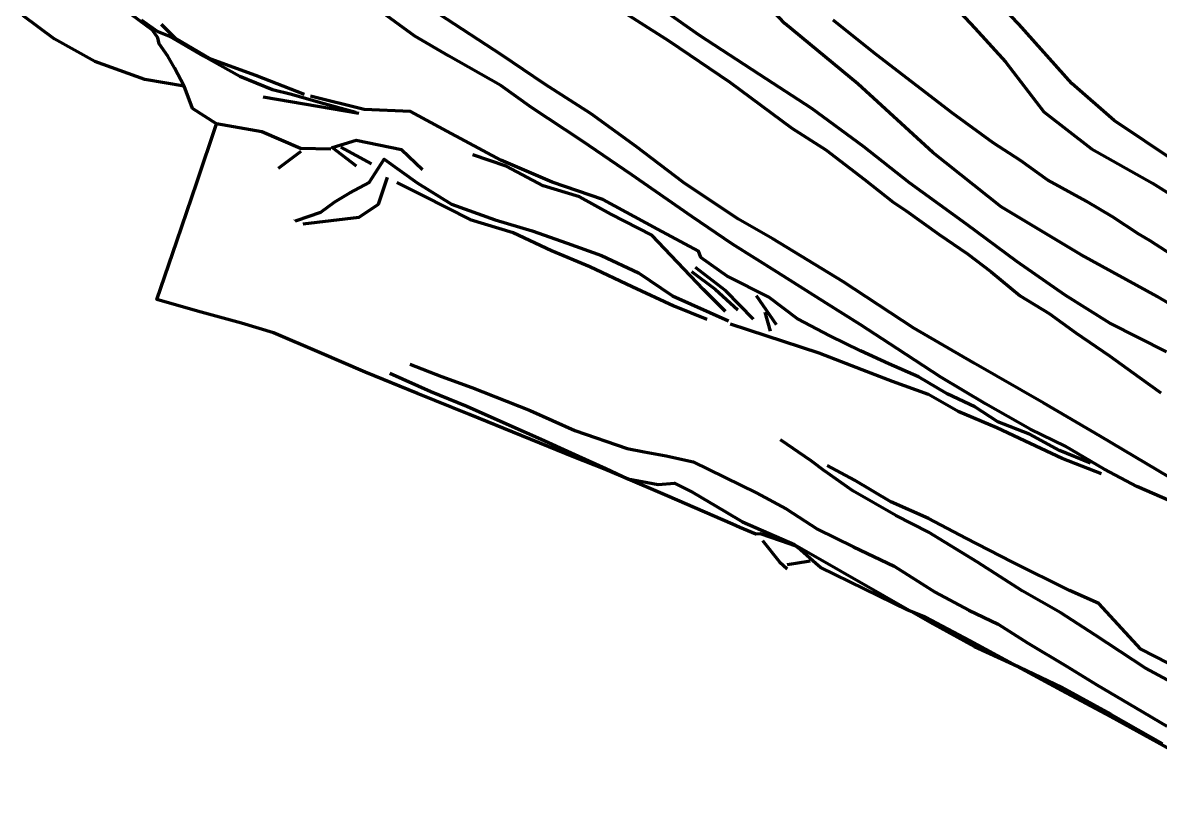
# Model space of a CAD drawing. Extents: x 334605 to 338795, y 3217454 to 3219673.
# Drawn here: x 335927.2 to 336232.2, y 3218192.1 to 3218403.6 of the extents above; entities that cross this region are included whole.
import ezdxf

# ---------------------------------------------------------------- set-up
doc = ezdxf.new("R2010")
doc.units = 0
doc.header["$MEASUREMENT"] = 0
doc.layers.add('CREST', color=5, linetype='Continuous', true_color=0x0000ff)
doc.layers.add('TOE', color=94, linetype='Continuous', true_color=0x00ac00)

msp = doc.modelspace()

# ---------------------------------------------------------------- linework, layer by layer
at = {"layer": 'CREST', "color": 5, "lineweight": 100, "true_color": 0x0000ff}
for points in [[(336475.096, 3218192.069, 1693.642), (336463.459, 3218199.328, 1693.335), (336449.741, 3218207.855, 1692.919), (336434.369, 3218216.36, 1692.453), (336422.236, 3218223.369, 1692.404), (336408.025, 3218230.967, 1692.082), (336392.128, 3218239.801, 1691.901), (336379.544, 3218245.175, 1692.911), (336359.771, 3218256.621, 1693.204), (336344.489, 3218264.056, 1693.187), (336328.858, 3218272.412, 1693.363), (336312.765, 3218280.223, 1693.758), (336296.976, 3218289.78, 1693.85), (336279.639, 3218300.889, 1694.003), (336265.874, 3218308.378, 1694.07), (336252.503, 3218317.586, 1693.917), (336231.398, 3218330.141, 1693.675), (336210.952, 3218341.343, 1693.247), (336189.547, 3218354.227, 1692.94), (336171.181, 3218368.811, 1692.602), (336151.11, 3218387.223, 1692.195), (336131.553, 3218403.379, 1692.678), (336116.878, 3218418.935, 1693.087), (336109.896, 3218428.269, 1693.291)], [(336173.468, 3218411.864, 1679.291), (336182.462, 3218402.095, 1679.431), (336190.685, 3218393.087, 1679.073), (336200.995, 3218379.682, 1678.683), (336213.764, 3218369.71, 1677.939), (336230.15, 3218360.562, 1678.438), (336240.706, 3218353.96, 1678.107)], [(336234.919, 3218208.659, 1734.492), (336218.898, 3218217.475, 1736.164), (336205.826, 3218224.498, 1735.999), (336192.753, 3218231.52, 1735.835), (336181.02, 3218237.84, 1735.918), (336169.287, 3218244.16, 1736), (336164.498, 3218246.029, 1737), (336152.808, 3218251.736, 1737), (336141.118, 3218257.442, 1737), (336139.867, 3218258.508, 1737.453), (336135.02, 3218262.85, 1736.387), (336134.7, 3218263.043, 1736.204), (336132.788, 3218263.817, 1736.26), (336125.002, 3218266.518, 1737.837), (336123.738, 3218266.373, 1739.838), (336119.476, 3218268.139, 1740.011), (336117.482, 3218269.084, 1739.694), (336099.949, 3218276.677, 1739.486), (336087.634, 3218281.993, 1739.4), (336083.015, 3218283.942, 1739.187), (336074.989, 3218287.091, 1739.667), (336060.993, 3218292.782, 1739.79), (336046.998, 3218298.473, 1739.913), (336033.003, 3218304.164, 1740.036), (336019.007, 3218309.855, 1740.159), (336006.701, 3218315.132, 1740.209), (335994.396, 3218320.409, 1740.26), (335985.837, 3218323.003, 1740.899), (335974.006, 3218326.235, 1740.786), (335963.089, 3218329.317, 1740), (335968.447, 3218345.019, 1739.914), (335973.805, 3218360.72, 1739.827), (335979.163, 3218376.422, 1739.741), (335972.645, 3218380.601, 1740.744), (335970.447, 3218386.542, 1739.56), (335967.839, 3218391.468, 1736.708), (335966.103, 3218394.581, 1733.907), (335963.74, 3218397.9, 1731.557), (335963.359, 3218399.566, 1729.377), (335961.943, 3218401.623, 1727.86), (335952.437, 3218408.652, 1728.469)], [(336234.919, 3218208.659, 1734.492), (336218.898, 3218217.475, 1736.164), (336205.826, 3218224.498, 1735.999), (336192.753, 3218231.52, 1735.835), (336181.02, 3218237.84, 1735.918), (336169.287, 3218244.16, 1736), (336164.498, 3218246.029, 1737), (336152.808, 3218251.736, 1737), (336141.118, 3218257.442, 1737), (336139.867, 3218258.508, 1737.453), (336135.02, 3218262.85, 1736.387), (336134.7, 3218263.043, 1736.204), (336132.788, 3218263.817, 1736.26), (336125.002, 3218266.518, 1737.837), (336123.738, 3218266.373, 1739.838), (336119.476, 3218268.139, 1740.011), (336117.482, 3218269.084, 1739.694), (336099.949, 3218276.677, 1739.486), (336087.634, 3218281.993, 1739.4), (336083.015, 3218283.942, 1739.187), (336074.989, 3218287.091, 1739.667), (336060.993, 3218292.782, 1739.79), (336046.998, 3218298.473, 1739.913), (336033.003, 3218304.164, 1740.036), (336019.007, 3218309.855, 1740.159), (336006.701, 3218315.132, 1740.209), (335994.396, 3218320.409, 1740.26), (335985.837, 3218323.003, 1740.899), (335974.006, 3218326.235, 1740.786), (335963.089, 3218329.317, 1740), (335968.447, 3218345.019, 1739.914), (335973.805, 3218360.72, 1739.827), (335979.163, 3218376.422, 1739.741), (335972.645, 3218380.601, 1740.744), (335970.447, 3218386.542, 1739.56), (335967.839, 3218391.468, 1736.708), (335966.103, 3218394.581, 1733.907), (335963.74, 3218397.9, 1731.557), (335963.359, 3218399.566, 1729.377), (335961.943, 3218401.623, 1727.86), (335952.437, 3218408.652, 1728.469)], [(336084.264, 3218409.037, 1709.858), (336100.396, 3218398.721, 1710.373), (336116.799, 3218387.621, 1710.045), (336133.39, 3218375.317, 1710.837), (336142.518, 3218369.469, 1710.713), (336152.878, 3218361.546, 1710.301), (336160.534, 3218355.48, 1710.055), (336164.074, 3218353.084, 1709.582), (336172.881, 3218346.771, 1709.474), (336180.502, 3218341.625, 1709.178), (336186.885, 3218336.748, 1709.468), (336194.611, 3218330.326, 1709.983), (336202.443, 3218325.575, 1709.99), (336209.564, 3218320.359, 1709.779), (336218.583, 3218314.227, 1709.752), (336226.653, 3218308.439, 1710.995), (336232.357, 3218304.335, 1711.388)], [(336009.803, 3218369.688, 1739.91), (336001.612, 3218369.858, 1739.876), (335991.294, 3218374.308, 1739.044), (335979.163, 3218376.422, 1739.741), (335972.645, 3218380.601, 1740.023), (335970.447, 3218386.542, 1739.56), (335959.908, 3218388.35, 1739.744), (335946.516, 3218393.182, 1739.481), (335935.574, 3218399.23, 1739.77), (335927.168, 3218405.556, 1739.527)], [(336009.803, 3218369.688, 1739.91), (336001.612, 3218369.858, 1739.876), (335991.294, 3218374.308, 1739.044), (335979.163, 3218376.422, 1739.741), (335972.645, 3218380.601, 1740.023), (335970.447, 3218386.542, 1739.56), (335959.908, 3218388.35, 1739.744), (335946.516, 3218393.182, 1739.481), (335935.574, 3218399.23, 1739.77), (335927.168, 3218405.556, 1739.527)], [(336009.803, 3218369.688, 1739.91), (336001.612, 3218369.858, 1739.876), (335991.294, 3218374.308, 1739.044), (335979.163, 3218376.422, 1739.741), (335972.645, 3218380.601, 1740.023), (335970.447, 3218386.542, 1739.56), (335959.908, 3218388.35, 1739.744), (335946.516, 3218393.182, 1739.481), (335935.574, 3218399.23, 1739.77), (335927.168, 3218405.556, 1739.527)], [(336009.803, 3218369.688, 1739.91), (336001.612, 3218369.858, 1739.876), (335991.294, 3218374.308, 1739.044), (335979.163, 3218376.422, 1739.741), (335972.645, 3218380.601, 1740.023), (335970.447, 3218386.542, 1739.56), (335959.908, 3218388.35, 1739.744), (335946.516, 3218393.182, 1739.481), (335935.574, 3218399.23, 1739.77), (335927.168, 3218405.556, 1739.527)], [(336234.797, 3218275.354, 1721.394), (336225.894, 3218279.189, 1722.599), (336217.193, 3218283.847, 1722.113), (336206.655, 3218289.977, 1722.778), (336197.271, 3218294.574, 1723.211), (336185.327, 3218301.398, 1723.772), (336173.382, 3218308.464, 1723.732), (336161.736, 3218316.136, 1724.003), (336151.688, 3218322.623, 1724.049), (336142.627, 3218328.318, 1723.996), (336129.469, 3218336.631, 1723.932), (336117.532, 3218344.174, 1723.902), (336106.577, 3218351.6, 1723.656), (336090.505, 3218362.789, 1724.014), (336077, 3218371.962, 1724.065), (336063.587, 3218380.828, 1723.99), (336055.37, 3218386.702, 1724), (336041.329, 3218394.711, 1724.114), (336032.341, 3218399.935, 1723.911), (336022.74, 3218406.964, 1723.712)], [(335958.929, 3218404.314, 1727.485), (335963.45, 3218401.147, 1727.76)], [(335958.929, 3218404.314, 1727.485), (335963.45, 3218401.147, 1727.76)], [(335958.929, 3218404.314, 1727.485), (335963.45, 3218401.147, 1727.76)], [(335958.929, 3218404.314, 1727.485), (335963.45, 3218401.147, 1727.76)], [(336016.479, 3218379.521, 1728.198), (336006.973, 3218382.086, 1728.553), (335999.206, 3218384.325, 1728.246), (335994.134, 3218385.54, 1728.211), (335985.382, 3218389.176, 1727.801), (335975.669, 3218394.626, 1728.443), (335966.588, 3218399.871, 1727.673), (335963.45, 3218401.147, 1727.76)], [(336016.479, 3218379.521, 1728.198), (336006.973, 3218382.086, 1728.553), (335999.206, 3218384.325, 1728.246), (335994.134, 3218385.54, 1728.211), (335985.382, 3218389.176, 1727.801), (335975.669, 3218394.626, 1728.443), (335966.588, 3218399.871, 1727.673), (335963.45, 3218401.147, 1727.76)], [(336016.479, 3218379.521, 1728.198), (336006.973, 3218382.086, 1728.553), (335999.206, 3218384.325, 1728.246), (335994.134, 3218385.54, 1728.211), (335985.382, 3218389.176, 1727.801), (335975.669, 3218394.626, 1728.443), (335966.588, 3218399.871, 1727.673), (335963.45, 3218401.147, 1727.76)], [(336016.479, 3218379.521, 1728.198), (336006.973, 3218382.086, 1728.553), (335999.206, 3218384.325, 1728.246), (335994.134, 3218385.54, 1728.211), (335985.382, 3218389.176, 1727.801), (335975.669, 3218394.626, 1728.443), (335966.588, 3218399.871, 1727.673), (335963.45, 3218401.147, 1727.76)], [(336016.621, 3218365.077, 1739.378), (336010.167, 3218370.072, 1739.785), (336016.555, 3218372.06, 1736.877), (336028.738, 3218369.574, 1736.48), (336034.366, 3218364.212, 1735.736)], [(336016.621, 3218365.077, 1739.378), (336010.167, 3218370.072, 1739.785), (336016.555, 3218372.06, 1736.877), (336028.738, 3218369.574, 1736.48), (336034.366, 3218364.212, 1735.736)], [(336016.621, 3218365.077, 1739.378), (336010.167, 3218370.072, 1739.785), (336016.555, 3218372.06, 1736.877), (336028.738, 3218369.574, 1736.48), (336034.366, 3218364.212, 1735.736)], [(336016.621, 3218365.077, 1739.378), (336010.167, 3218370.072, 1739.785), (336016.555, 3218372.06, 1736.877), (336028.738, 3218369.574, 1736.48), (336034.366, 3218364.212, 1735.736)], [(336000.607, 3218350.553, 1738.973), (336007.085, 3218352.772, 1739.442), (336010.855, 3218355.534, 1741.543), (336014.901, 3218357.955, 1741.554), (336020.021, 3218360.734, 1741.364), (336024.117, 3218366.97, 1737.108), (336032.953, 3218360.594, 1736.653), (336042.176, 3218354.945, 1736.247), (336053.872, 3218350.704, 1736.09), (336063.768, 3218347.781, 1736.3), (336073.146, 3218344.482, 1736.073), (336082.401, 3218341.104, 1735.105), (336092.312, 3218336.467, 1734.797), (336101.381, 3218330.302, 1733.237), (336116.399, 3218323.661, 1730.181)], [(336000.607, 3218350.553, 1738.973), (336007.085, 3218352.772, 1739.442), (336010.855, 3218355.534, 1741.543), (336014.901, 3218357.955, 1741.554), (336020.021, 3218360.734, 1741.364), (336024.117, 3218366.97, 1737.108), (336032.953, 3218360.594, 1736.653), (336042.176, 3218354.945, 1736.247), (336053.872, 3218350.704, 1736.09), (336063.768, 3218347.781, 1736.3), (336073.146, 3218344.482, 1736.073), (336082.401, 3218341.104, 1735.105), (336092.312, 3218336.467, 1734.797), (336101.381, 3218330.302, 1733.237), (336116.399, 3218323.661, 1730.181)], [(336000.607, 3218350.553, 1738.973), (336007.085, 3218352.772, 1739.442), (336010.855, 3218355.534, 1741.543), (336014.901, 3218357.955, 1741.554), (336020.021, 3218360.734, 1741.364), (336024.117, 3218366.97, 1737.108), (336032.953, 3218360.594, 1736.653), (336042.176, 3218354.945, 1736.247), (336053.872, 3218350.704, 1736.09), (336063.768, 3218347.781, 1736.3), (336073.146, 3218344.482, 1736.073), (336082.401, 3218341.104, 1735.105), (336092.312, 3218336.467, 1734.797), (336101.381, 3218330.302, 1733.237), (336116.399, 3218323.661, 1730.181)], [(336000.607, 3218350.553, 1738.973), (336007.085, 3218352.772, 1739.442), (336010.855, 3218355.534, 1741.543), (336014.901, 3218357.955, 1741.554), (336020.021, 3218360.734, 1741.364), (336024.117, 3218366.97, 1737.108), (336032.953, 3218360.594, 1736.653), (336042.176, 3218354.945, 1736.247), (336053.872, 3218350.704, 1736.09), (336063.768, 3218347.781, 1736.3), (336073.146, 3218344.482, 1736.073), (336082.401, 3218341.104, 1735.105), (336092.312, 3218336.467, 1734.797), (336101.381, 3218330.302, 1733.237), (336116.399, 3218323.661, 1730.181)], [(336000.263, 3218350.435, 1738.948), (336000.607, 3218350.553, 1738.973)], [(336000.263, 3218350.435, 1738.948), (336000.607, 3218350.553, 1738.973)], [(336000.263, 3218350.435, 1738.948), (336000.607, 3218350.553, 1738.973)], [(336000.263, 3218350.435, 1738.948), (336000.607, 3218350.553, 1738.973)], [(336123.13, 3218324.109, 1729.563), (336115.732, 3218331.621, 1729.189), (336107.613, 3218337.941, 1728.834)], [(336123.13, 3218324.109, 1729.563), (336115.732, 3218331.621, 1729.189), (336107.613, 3218337.941, 1728.834)], [(336123.13, 3218324.109, 1729.563), (336115.732, 3218331.621, 1729.189), (336107.613, 3218337.941, 1728.834)], [(336123.13, 3218324.109, 1729.563), (336115.732, 3218331.621, 1729.189), (336107.613, 3218337.941, 1728.834)], [(336126.168, 3218325.933, 1729.097), (336127.596, 3218320.804, 1728.942)], [(336126.168, 3218325.933, 1729.097), (336127.596, 3218320.804, 1728.942)], [(336126.168, 3218325.933, 1729.097), (336127.596, 3218320.804, 1728.942)], [(336126.168, 3218325.933, 1729.097), (336127.596, 3218320.804, 1728.942)], [(336216.458, 3218282.545, 1721.526), (336205.869, 3218286.672, 1722.972), (336197.324, 3218290.702, 1723.23), (336188.341, 3218294.939, 1723.522), (336178.045, 3218299.294, 1724.317), (336170.074, 3218303.871, 1724.918), (336160.413, 3218307.379, 1725.476), (336152.251, 3218310.466, 1726.087), (336140.714, 3218314.985, 1726.712), (336116.955, 3218322.755, 1729.234)], [(336216.458, 3218282.545, 1721.526), (336205.869, 3218286.672, 1722.972), (336197.324, 3218290.702, 1723.23), (336188.341, 3218294.939, 1723.522), (336178.045, 3218299.294, 1724.317), (336170.074, 3218303.871, 1724.918), (336160.413, 3218307.379, 1725.476), (336152.251, 3218310.466, 1726.087), (336140.714, 3218314.985, 1726.712), (336116.955, 3218322.755, 1729.234)], [(336216.458, 3218282.545, 1721.526), (336205.869, 3218286.672, 1722.972), (336197.324, 3218290.702, 1723.23), (336188.341, 3218294.939, 1723.522), (336178.045, 3218299.294, 1724.317), (336170.074, 3218303.871, 1724.918), (336160.413, 3218307.379, 1725.476), (336152.251, 3218310.466, 1726.087), (336140.714, 3218314.985, 1726.712), (336116.955, 3218322.755, 1729.234)], [(336216.458, 3218282.545, 1721.526), (336205.869, 3218286.672, 1722.972), (336197.324, 3218290.702, 1723.23), (336188.341, 3218294.939, 1723.522), (336178.045, 3218299.294, 1724.317), (336170.074, 3218303.871, 1724.918), (336160.413, 3218307.379, 1725.476), (336152.251, 3218310.466, 1726.087), (336140.714, 3218314.985, 1726.712), (336116.955, 3218322.755, 1729.234)], [(336025.567, 3218309.593, 1740.053), (336036.579, 3218304.647, 1740.049), (336046.223, 3218300.699, 1739.628), (336057.727, 3218295.633, 1739.826), (336066.203, 3218291.841, 1739.746), (336075.21, 3218287.719, 1739.659), (336083.505, 3218283.966, 1739.149), (336089.382, 3218281.256, 1739.502), (336097.518, 3218279.749, 1739.505), (336101.939, 3218280.053, 1739.679), (336106.769, 3218277.655, 1739.63), (336115.555, 3218272.459, 1739.778)], [(336025.567, 3218309.593, 1740.053), (336036.579, 3218304.647, 1740.049), (336046.223, 3218300.699, 1739.628), (336057.727, 3218295.633, 1739.826), (336066.203, 3218291.841, 1739.746), (336075.21, 3218287.719, 1739.659), (336083.505, 3218283.966, 1739.149), (336089.382, 3218281.256, 1739.502), (336097.518, 3218279.749, 1739.505), (336101.939, 3218280.053, 1739.679), (336106.769, 3218277.655, 1739.63), (336115.555, 3218272.459, 1739.778)], [(336025.567, 3218309.593, 1740.053), (336036.579, 3218304.647, 1740.049), (336046.223, 3218300.699, 1739.628), (336057.727, 3218295.633, 1739.826), (336066.203, 3218291.841, 1739.746), (336075.21, 3218287.719, 1739.659), (336083.505, 3218283.966, 1739.149), (336089.382, 3218281.256, 1739.502), (336097.518, 3218279.749, 1739.505), (336101.939, 3218280.053, 1739.679), (336106.769, 3218277.655, 1739.63), (336115.555, 3218272.459, 1739.778)], [(336025.567, 3218309.593, 1740.053), (336036.579, 3218304.647, 1740.049), (336046.223, 3218300.699, 1739.628), (336057.727, 3218295.633, 1739.826), (336066.203, 3218291.841, 1739.746), (336075.21, 3218287.719, 1739.659), (336083.505, 3218283.966, 1739.149), (336089.382, 3218281.256, 1739.502), (336097.518, 3218279.749, 1739.505), (336101.939, 3218280.053, 1739.679), (336106.769, 3218277.655, 1739.63), (336115.555, 3218272.459, 1739.778)], [(336130.25, 3218291.816, 1727.446), (336138.505, 3218286.142, 1726.771), (336142.148, 3218283.352, 1726.742)], [(336130.25, 3218291.816, 1727.446), (336138.505, 3218286.142, 1726.771), (336142.148, 3218283.352, 1726.742)], [(336240.878, 3218223.684, 1723.41), (336228.222, 3218230.451, 1723.41), (336214.626, 3218239.412, 1723.41), (336205.559, 3218245.289, 1723.41), (336195.134, 3218251.233, 1723.41), (336183.168, 3218258.912, 1723.41), (336170.083, 3218266.907, 1723.41), (336161.326, 3218271.395, 1723.41), (336149.77, 3218277.985, 1723.41), (336142.148, 3218283.352, 1723.41)], [(336115.555, 3218272.459, 1739.778), (336120.216, 3218269.702, 1739.857), (336134.131, 3218263.646, 1736.191), (336170.521, 3218242.806, 1736.203), (336182.374, 3218236.234, 1737.06), (336192.753, 3218231.52, 1735.835), (336205.758, 3218225.361, 1734.952), (336218.928, 3218218.12, 1733.16), (336232.795, 3218210.224, 1732.74)], [(336115.555, 3218272.459, 1739.778), (336120.216, 3218269.702, 1739.857), (336134.131, 3218263.646, 1736.191), (336170.521, 3218242.806, 1736.203), (336182.374, 3218236.234, 1737.06), (336192.753, 3218231.52, 1735.835), (336205.758, 3218225.361, 1734.952), (336218.928, 3218218.12, 1733.16), (336232.795, 3218210.224, 1732.74)], [(336115.555, 3218272.459, 1739.778), (336120.216, 3218269.702, 1739.857), (336134.131, 3218263.646, 1736.191), (336170.521, 3218242.806, 1736.203), (336182.374, 3218236.234, 1737.06), (336192.753, 3218231.52, 1735.835), (336205.758, 3218225.361, 1734.952), (336218.928, 3218218.12, 1733.16), (336232.795, 3218210.224, 1732.74)], [(336115.555, 3218272.459, 1739.778), (336120.216, 3218269.702, 1739.857), (336134.131, 3218263.646, 1736.191), (336170.521, 3218242.806, 1736.203), (336182.374, 3218236.234, 1737.06), (336192.753, 3218231.52, 1735.835), (336205.758, 3218225.361, 1734.952), (336218.928, 3218218.12, 1733.16), (336232.795, 3218210.224, 1732.74)], [(336125.58, 3218264.711, 1740.17), (336130.091, 3218258.964, 1737.229), (336132.162, 3218257.117, 1737.232)], [(336125.58, 3218264.711, 1740.17), (336130.091, 3218258.964, 1737.229), (336132.162, 3218257.117, 1737.232)], [(336125.58, 3218264.711, 1740.17), (336130.091, 3218258.964, 1737.229), (336132.162, 3218257.117, 1737.232)], [(336125.58, 3218264.711, 1740.17), (336130.091, 3218258.964, 1737.229), (336132.162, 3218257.117, 1737.232)]]:
    msp.add_polyline3d(points, dxfattribs=at)
at = {"layer": 'TOE', "color": 94, "lineweight": 100, "true_color": 0x00ac00}
for points in [[(336233.835, 3218315.318, 1693.921), (336218.671, 3218323.015, 1694.121), (336206.685, 3218330.539, 1694.01), (336193.723, 3218339.513, 1693.719), (336180.213, 3218349.573, 1693.481), (336164.998, 3218360.668, 1693.608), (336152.637, 3218370.37, 1692.77), (336138.766, 3218380.6, 1693.131), (336124.727, 3218389.666, 1693.19), (336108.519, 3218400.234, 1693.085), (336097.115, 3218408.286, 1693.457), (336084.229, 3218416.834, 1693.584), (336072.052, 3218424.598, 1693.65), (336060.058, 3218431.681, 1693.816), (336046.982, 3218439.328, 1693.727), (336033.521, 3218446.535, 1693.967), (336021.089, 3218453.141, 1694.406)], [(336236.403, 3218366.294, 1664.729), (336219.834, 3218377.319, 1665.023), (336208.453, 3218387.266, 1664.512), (336194.291, 3218403.225, 1665.038), (336176.508, 3218421.75, 1664.849)], [(336234.57, 3218281.671, 1709.743), (336216.048, 3218292.669, 1709.539), (336200.995, 3218301.567, 1709.492), (336182.138, 3218312.375, 1710.059), (336166.124, 3218321.676, 1709.953), (336147.118, 3218334.133, 1709.789), (336128.302, 3218345.578, 1709.423), (336118.922, 3218350.944, 1709.396), (336104.392, 3218360.699, 1709.446), (336091.676, 3218370.418, 1709.189), (336079.567, 3218379.175, 1708.947), (336067.178, 3218387.126, 1708.974), (336055.568, 3218394.929, 1708.884), (336038.791, 3218405.88, 1708.743)], [(335964.284, 3218403.157, 1724.375), (335967.975, 3218399.549, 1724.247), (335977.51, 3218393.934, 1724.79), (335989.601, 3218389.478, 1724.605), (336002.641, 3218384.444, 1724.054)], [(335964.284, 3218403.157, 1724.375), (335967.975, 3218399.549, 1724.247), (335977.51, 3218393.934, 1724.79), (335989.601, 3218389.478, 1724.605), (336002.641, 3218384.444, 1724.054)], [(335964.284, 3218403.157, 1724.375), (335967.975, 3218399.549, 1724.247), (335977.51, 3218393.934, 1724.79), (335989.601, 3218389.478, 1724.605), (336002.641, 3218384.444, 1724.054)], [(335964.284, 3218403.157, 1724.375), (335967.975, 3218399.549, 1724.247), (335977.51, 3218393.934, 1724.79), (335989.601, 3218389.478, 1724.605), (336002.641, 3218384.444, 1724.054)], [(336238.079, 3218339.554, 1678.677), (336229.516, 3218345.075, 1678.272), (336226.414, 3218346.842, 1678.423), (336219.352, 3218351.498, 1678.114), (336212.344, 3218355.733, 1678.012), (336202.066, 3218361.375, 1678.578), (336194.73, 3218366.634, 1678.664), (336187.402, 3218371.331, 1678.948), (336176.523, 3218379.31, 1679.915), (336156.014, 3218395.059, 1679.546), (336144.484, 3218404.27, 1679.516)], [(336017.25, 3218379.231, 1728.381), (335991.679, 3218383.641, 1727.642)], [(336017.25, 3218379.231, 1728.381), (335991.679, 3218383.641, 1727.642)], [(336017.25, 3218379.231, 1728.381), (335991.679, 3218383.641, 1727.642)], [(336017.25, 3218379.231, 1728.381), (335991.679, 3218383.641, 1727.642)], [(336213.492, 3218285.408, 1722.029), (336205.177, 3218288.864, 1722.451), (336197.132, 3218293.221, 1722.845), (336188.632, 3218296.526, 1723.434), (336182.469, 3218300.588, 1723.626), (336175.098, 3218304.001, 1723.435), (336167.401, 3218308.595, 1723.745), (336159.427, 3218312.04, 1723.828), (336151.796, 3218315.564, 1723.874), (336143.571, 3218319.579, 1723.928), (336134.93, 3218324.115, 1723.992), (336127.235, 3218329.991, 1723.943), (336116.039, 3218335.57, 1724.016), (336108.961, 3218340.628, 1723.991), (336108.409, 3218342.305, 1724.171), (336097.373, 3218348.181, 1724.052), (336082.75, 3218356.128, 1724.068), (336069.141, 3218360.771, 1724.061), (336055.368, 3218366.67, 1724.517), (336040.857, 3218374.526, 1724.389), (336031.123, 3218379.775, 1724.311), (336018.71, 3218380.273, 1724.513), (336004.355, 3218383.924, 1723.934)], [(336213.492, 3218285.408, 1722.029), (336205.177, 3218288.864, 1722.451), (336197.132, 3218293.221, 1722.845), (336188.632, 3218296.526, 1723.434), (336182.469, 3218300.588, 1723.626), (336175.098, 3218304.001, 1723.435), (336167.401, 3218308.595, 1723.745), (336159.427, 3218312.04, 1723.828), (336151.796, 3218315.564, 1723.874), (336143.571, 3218319.579, 1723.928), (336134.93, 3218324.115, 1723.992), (336127.235, 3218329.991, 1723.943), (336116.039, 3218335.57, 1724.016), (336108.961, 3218340.628, 1723.991), (336108.409, 3218342.305, 1724.171), (336097.373, 3218348.181, 1724.052), (336082.75, 3218356.128, 1724.068), (336069.141, 3218360.771, 1724.061), (336055.368, 3218366.67, 1724.517), (336040.857, 3218374.526, 1724.389), (336031.123, 3218379.775, 1724.311), (336018.71, 3218380.273, 1724.513), (336004.355, 3218383.924, 1723.934)], [(336213.492, 3218285.408, 1722.029), (336205.177, 3218288.864, 1722.451), (336197.132, 3218293.221, 1722.845), (336188.632, 3218296.526, 1723.434), (336182.469, 3218300.588, 1723.626), (336175.098, 3218304.001, 1723.435), (336167.401, 3218308.595, 1723.745), (336159.427, 3218312.04, 1723.828), (336151.796, 3218315.564, 1723.874), (336143.571, 3218319.579, 1723.928), (336134.93, 3218324.115, 1723.992), (336127.235, 3218329.991, 1723.943), (336116.039, 3218335.57, 1724.016), (336108.961, 3218340.628, 1723.991), (336108.409, 3218342.305, 1724.171), (336097.373, 3218348.181, 1724.052), (336082.75, 3218356.128, 1724.068), (336069.141, 3218360.771, 1724.061), (336055.368, 3218366.67, 1724.517), (336040.857, 3218374.526, 1724.389), (336031.123, 3218379.775, 1724.311), (336018.71, 3218380.273, 1724.513), (336004.355, 3218383.924, 1723.934)], [(336213.492, 3218285.408, 1722.029), (336205.177, 3218288.864, 1722.451), (336197.132, 3218293.221, 1722.845), (336188.632, 3218296.526, 1723.434), (336182.469, 3218300.588, 1723.626), (336175.098, 3218304.001, 1723.435), (336167.401, 3218308.595, 1723.745), (336159.427, 3218312.04, 1723.828), (336151.796, 3218315.564, 1723.874), (336143.571, 3218319.579, 1723.928), (336134.93, 3218324.115, 1723.992), (336127.235, 3218329.991, 1723.943), (336116.039, 3218335.57, 1724.016), (336108.961, 3218340.628, 1723.991), (336108.409, 3218342.305, 1724.171), (336097.373, 3218348.181, 1724.052), (336082.75, 3218356.128, 1724.068), (336069.141, 3218360.771, 1724.061), (336055.368, 3218366.67, 1724.517), (336040.857, 3218374.526, 1724.389), (336031.123, 3218379.775, 1724.311), (336018.71, 3218380.273, 1724.513), (336004.355, 3218383.924, 1723.934)], [(335995.721, 3218364.555, 1739.574), (336001.783, 3218369.119, 1739.536)], [(335995.721, 3218364.555, 1739.574), (336001.783, 3218369.119, 1739.536)], [(335995.721, 3218364.555, 1739.574), (336001.783, 3218369.119, 1739.536)], [(335995.721, 3218364.555, 1739.574), (336001.783, 3218369.119, 1739.536)], [(336020.67, 3218365.741, 1737.527), (336012.477, 3218370.226, 1737.788)], [(336020.67, 3218365.741, 1737.527), (336012.477, 3218370.226, 1737.788)], [(336020.67, 3218365.741, 1737.527), (336012.477, 3218370.226, 1737.788)], [(336020.67, 3218365.741, 1737.527), (336012.477, 3218370.226, 1737.788)], [(336115.637, 3218326.11, 1729.194), (336109.71, 3218332.029, 1728.99), (336102.765, 3218339.373, 1728.251), (336095.878, 3218346.567, 1727.478), (336084.849, 3218352.215, 1727.062), (336076.425, 3218356.905, 1726.426), (336066.677, 3218359.83, 1726.443), (336056.79, 3218365.115, 1726.097), (336047.855, 3218368.147, 1726.067)], [(336115.637, 3218326.11, 1729.194), (336109.71, 3218332.029, 1728.99), (336102.765, 3218339.373, 1728.251), (336095.878, 3218346.567, 1727.478), (336084.849, 3218352.215, 1727.062), (336076.425, 3218356.905, 1726.426), (336066.677, 3218359.83, 1726.443), (336056.79, 3218365.115, 1726.097), (336047.855, 3218368.147, 1726.067)], [(336115.637, 3218326.11, 1729.194), (336109.71, 3218332.029, 1728.99), (336102.765, 3218339.373, 1728.251), (336095.878, 3218346.567, 1727.478), (336084.849, 3218352.215, 1727.062), (336076.425, 3218356.905, 1726.426), (336066.677, 3218359.83, 1726.443), (336056.79, 3218365.115, 1726.097), (336047.855, 3218368.147, 1726.067)], [(336115.637, 3218326.11, 1729.194), (336109.71, 3218332.029, 1728.99), (336102.765, 3218339.373, 1728.251), (336095.878, 3218346.567, 1727.478), (336084.849, 3218352.215, 1727.062), (336076.425, 3218356.905, 1726.426), (336066.677, 3218359.83, 1726.443), (336056.79, 3218365.115, 1726.097), (336047.855, 3218368.147, 1726.067)], [(336024.884, 3218362.075, 1735.788), (336022.443, 3218354.789, 1735.779), (336017.317, 3218351.301, 1736.128), (336002.31, 3218349.561, 1737.855)], [(336024.884, 3218362.075, 1735.788), (336022.443, 3218354.789, 1735.779), (336017.317, 3218351.301, 1736.128), (336002.31, 3218349.561, 1737.855)], [(336024.884, 3218362.075, 1735.788), (336022.443, 3218354.789, 1735.779), (336017.317, 3218351.301, 1736.128), (336002.31, 3218349.561, 1737.855)], [(336024.884, 3218362.075, 1735.788), (336022.443, 3218354.789, 1735.779), (336017.317, 3218351.301, 1736.128), (336002.31, 3218349.561, 1737.855)], [(336027.449, 3218360.744, 1737.384), (336034.635, 3218357.13, 1737.025), (336047.127, 3218350.765, 1736.456), (336058.709, 3218347.345, 1734.585), (336068.982, 3218342.475, 1733.256), (336079.203, 3218338.164, 1732.49), (336090.549, 3218332.849, 1731.655), (336101.738, 3218327.647, 1730.658), (336110.588, 3218324.092, 1729.728)], [(336027.449, 3218360.744, 1737.384), (336034.635, 3218357.13, 1737.025), (336047.127, 3218350.765, 1736.456), (336058.709, 3218347.345, 1734.585), (336068.982, 3218342.475, 1733.256), (336079.203, 3218338.164, 1732.49), (336090.549, 3218332.849, 1731.655), (336101.738, 3218327.647, 1730.658), (336110.588, 3218324.092, 1729.728)], [(336027.449, 3218360.744, 1737.384), (336034.635, 3218357.13, 1737.025), (336047.127, 3218350.765, 1736.456), (336058.709, 3218347.345, 1734.585), (336068.982, 3218342.475, 1733.256), (336079.203, 3218338.164, 1732.49), (336090.549, 3218332.849, 1731.655), (336101.738, 3218327.647, 1730.658), (336110.588, 3218324.092, 1729.728)], [(336027.449, 3218360.744, 1737.384), (336034.635, 3218357.13, 1737.025), (336047.127, 3218350.765, 1736.456), (336058.709, 3218347.345, 1734.585), (336068.982, 3218342.475, 1733.256), (336079.203, 3218338.164, 1732.49), (336090.549, 3218332.849, 1731.655), (336101.738, 3218327.647, 1730.658), (336110.588, 3218324.092, 1729.728)], [(336000.161, 3218350.479, 1738.951), (336000.211, 3218350.507, 1738.961)], [(336000.161, 3218350.479, 1738.951), (336000.211, 3218350.507, 1738.961)], [(336000.161, 3218350.479, 1738.951), (336000.211, 3218350.507, 1738.961)], [(336000.161, 3218350.479, 1738.951), (336000.211, 3218350.507, 1738.961)], [(336106.487, 3218336.806, 1727.632), (336112.814, 3218332.075, 1727.742), (336118.934, 3218326.601, 1727.769)], [(336106.487, 3218336.806, 1727.632), (336112.814, 3218332.075, 1727.742), (336118.934, 3218326.601, 1727.769)], [(336106.487, 3218336.806, 1727.632), (336112.814, 3218332.075, 1727.742), (336118.934, 3218326.601, 1727.769)], [(336106.487, 3218336.806, 1727.632), (336112.814, 3218332.075, 1727.742), (336118.934, 3218326.601, 1727.769)], [(336129.299, 3218322.503, 1727.189), (336123.959, 3218330.327, 1727.465)], [(336129.299, 3218322.503, 1727.189), (336123.959, 3218330.327, 1727.465)], [(336129.299, 3218322.503, 1727.189), (336123.959, 3218330.327, 1727.465)], [(336129.299, 3218322.503, 1727.189), (336123.959, 3218330.327, 1727.465)], [(336030.999, 3218311.994, 1734.644), (336039.437, 3218308.703, 1733.853), (336047.595, 3218305.711, 1733.092), (336063.275, 3218299.54, 1732.348), (336075.176, 3218294.204, 1731.09), (336089.203, 3218289.372, 1730.041), (336093.835, 3218288.492, 1729.854)], [(336093.835, 3218288.492, 1729.854), (336099.672, 3218287.382, 1729.618), (336106.915, 3218285.755, 1728.996), (336123.911, 3218277.473, 1727.605)], [(336237.944, 3218229.877, 1708.41), (336226.983, 3218235.575, 1708.41), (336215.768, 3218247.799, 1708.41), (336207.855, 3218251.28, 1708.41), (336192.383, 3218258.969, 1708.41), (336180.103, 3218265.365, 1708.41), (336170.062, 3218270.568, 1708.41), (336159.993, 3218275.073, 1708.41), (336150.168, 3218280.907, 1708.41), (336142.884, 3218284.837, 1708.41)], [(336123.911, 3218277.473, 1727.605), (336131.884, 3218273.217, 1726.948), (336140.329, 3218267.761, 1726.393), (336149.906, 3218263.007, 1726.094), (336160.802, 3218257.769, 1725.666), (336171.804, 3218250.838, 1725.389), (336180.848, 3218245.99, 1724.868), (336188.693, 3218242.228, 1724.624), (336196.596, 3218237.237, 1724.429), (336207.022, 3218230.985, 1724.203), (336215.175, 3218225.938, 1724.064), (336225.61, 3218219.785, 1723.841), (336234.002, 3218214.861, 1723.768)], [(336134.435, 3218258.522, 1736.273), (336132.158, 3218258.14, 1736.266)], [(336134.435, 3218258.522, 1736.273), (336132.158, 3218258.14, 1736.266)], [(336134.435, 3218258.522, 1736.273), (336132.158, 3218258.14, 1736.266)], [(336134.435, 3218258.522, 1736.273), (336132.158, 3218258.14, 1736.266)], [(336138.35, 3218259.18, 1736.285), (336134.435, 3218258.522, 1736.273)], [(336138.35, 3218259.18, 1736.285), (336134.435, 3218258.522, 1736.273)], [(336138.35, 3218259.18, 1736.285), (336134.435, 3218258.522, 1736.273)], [(336138.35, 3218259.18, 1736.285), (336134.435, 3218258.522, 1736.273)]]:
    msp.add_polyline3d(points, dxfattribs=at)

doc.saveas('drawing.dxf')
